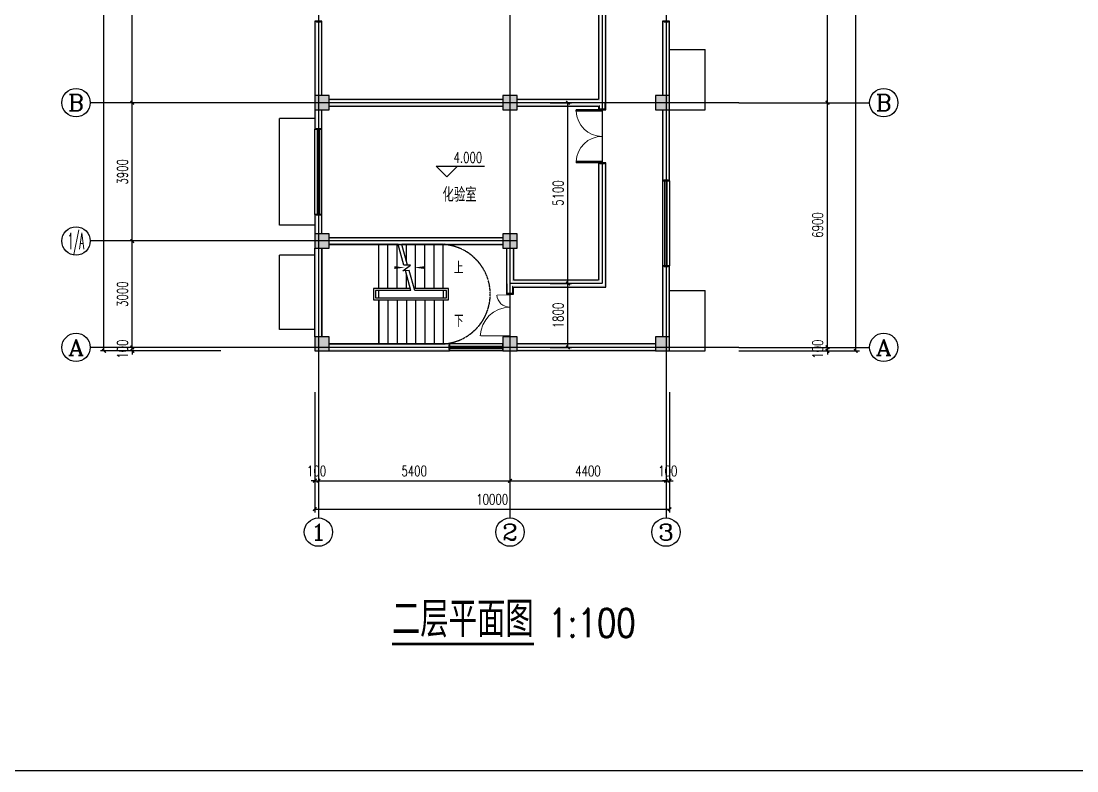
# Model space of a CAD drawing. Extents: x 5827 to 252697, y -546879 to 4066219.
# Drawn here: x 78261 to 108027, y 4023229 to 4044372 of the extents above; entities that cross this region are included whole.
import ezdxf
from ezdxf.enums import TextEntityAlignment as Align

# ---------------------------------------------------------------- set-up
doc = ezdxf.new("R2010")
doc.units = 0
doc.header["$MEASUREMENT"] = 0
doc.linetypes.add('DASH', pattern=[0.35, 0.25, -0.1])
doc.linetypes.add('DOTE', pattern=[2.42, 2, -0.2, 0.02, -0.2])
for name, color, linetype in [('AXIS', 3, 'Continuous'), ('AXIS_TEXT', 7, 'Continuous'), ('COLUMN', 9, 'Continuous'), ('DIM_ELEV', 3, 'Continuous'), ('DIM_SYMB', 3, 'Continuous'), ('DOTE', 1, 'DOTE'), ('PUB_DIM', 3, 'Continuous'), ('PUB_HATCH', 8, 'Continuous'), ('PUB_TEXT', 7, 'Continuous'), ('PUB_WALL', 9, 'Continuous'), ('STAIR', 2, 'Continuous'), ('WALL', 41, 'Continuous'), ('WINDOW', 4, 'Continuous')]:
    doc.layers.add(name, color=color, linetype=linetype)
doc.styles.add('_HZTXT', font='TXT', dxfattribs={"width": 0.8, "bigfont": 'HZTXT'})
doc.styles.add('_TCH_AXIS', font='COMPLEX', dxfattribs={"bigfont": 'GBCBIG'})
doc.styles.add('_TCH_DIM', font='SIMPLEX', dxfattribs={"bigfont": 'GBCBIG'})
doc.styles.add('_TCH_DIM_T3', font='SIMPLEX', dxfattribs={"width": 0.705882, "bigfont": 'GBCBIG'})
doc.styles.add('COMPLEX', font='COMPLEX')
doc.dimstyles.new('_TCH_ARCH&&100', dxfattribs={"dimtxt": 297.5, "dimasz": 100, "dimexe": 100, "dimexo": 0, "dimgap": 126.25, "dimtad": 1, "dimdec": 0, "dimzin": 0, "dimdsep": 46, "dimtxsty": '_TCH_DIM_T3', "dimblk": 'ARCHTICK', "dimcen": 0.09, "dimclrt": 7, "dimazin": 2, "dimtfac": 1, "dimtdec": 0, "dimtix": 1, "dimtmove": 2, "dimatfit": 3, "dimfxl": 0, "dimtolj": 1, "dimtzin": 0, "dimarcsym": 0})

# ---------------------------------------------------------------- blocks, each defined once
blk = doc.blocks.new('_ArchTick')
at = {"color": 0, "linetype": 'ByBlock', "const_width": 0.4}
blk.add_lwpolyline([(-0.5, -0.5), (0.5, 0.5)], dxfattribs=at)
blk = doc.blocks.new('*D74')
at = {"layer": 'Defpoints', "color": 0, "transparency": 16777216}
for p in [(93174, 4036972), (93678, 4036972), (93174, 4035172)]:
    blk.add_point(p, dxfattribs=at)
at = {"layer": 'PUB_DIM', "color": 0, "lineweight": -2, "transparency": 16777216}
for p, q in [((93174, 4036972), (93778, 4036972)), ((93678, 4035172), (93678, 4036972)), ((93174, 4035172), (93778, 4035172))]:
    blk.add_line(p, q, dxfattribs=at)
at = {"layer": 'PUB_DIM', "color": 0, "lineweight": -2, "transparency": 16777216, "xscale": 100, "yscale": 100, "zscale": 100}
for p, rotation in [((93678, 4036972), 90), ((93678, 4035172), 270)]:
    blk.add_blockref('_ArchTick', p, dxfattribs=dict(at, rotation=rotation))
at = {"layer": 'PUB_DIM', "color": 7, "transparency": 16777216, "insert": (93403, 4036072), "char_height": 297.5, "attachment_point": 5, "rotation": 90, "style": '_TCH_DIM_T3'}
blk.add_mtext('\\A1;1800', dxfattribs=at)
blk = doc.blocks.new('*D75')
at = {"layer": 'Defpoints', "color": 0, "transparency": 16777216}
for p in [(93174, 4042072), (93678, 4042072), (93174, 4036972)]:
    blk.add_point(p, dxfattribs=at)
at = {"layer": 'PUB_DIM', "color": 0, "lineweight": -2, "transparency": 16777216}
for p, q in [((93174, 4042072), (93778, 4042072)), ((93678, 4036972), (93678, 4042072)), ((93174, 4036972), (93778, 4036972))]:
    blk.add_line(p, q, dxfattribs=at)
at = {"layer": 'PUB_DIM', "color": 0, "lineweight": -2, "transparency": 16777216, "xscale": 100, "yscale": 100, "zscale": 100}
for p, rotation in [((93678, 4042072), 90), ((93678, 4036972), 270)]:
    blk.add_blockref('_ArchTick', p, dxfattribs=dict(at, rotation=rotation))
at = {"layer": 'PUB_DIM', "color": 7, "transparency": 16777216, "insert": (93403, 4039522), "char_height": 297.5, "attachment_point": 5, "rotation": 90, "style": '_TCH_DIM_T3'}
blk.add_mtext('\\A1;5100', dxfattribs=at)
blk = doc.blocks.new('*D82')
at = {"layer": 'AXIS', "color": 0, "lineweight": -2, "transparency": 16777216}
for p, q in [((83896, 4035172), (81296, 4035172)), ((83896, 4035072), (81296, 4035072)), ((81396, 4035172), (81396, 4035272)), ((81396, 4035072), (81396, 4035172)), ((81396, 4035072), (81396, 4034972))]:
    blk.add_line(p, q, dxfattribs=at)
at = {"layer": 'Defpoints', "color": 0, "transparency": 16777216}
for p in [(81396, 4035172), (83896, 4035172), (83896, 4035072)]:
    blk.add_point(p, dxfattribs=at)
at = {"layer": 'AXIS', "color": 0, "lineweight": -2, "transparency": 16777216, "xscale": 100, "yscale": 100, "zscale": 100}
for p, rotation in [((81396, 4035172), 270), ((81396, 4035072), 90)]:
    blk.add_blockref('_ArchTick', p, dxfattribs=dict(at, rotation=rotation))
at = {"layer": 'AXIS', "color": 7, "transparency": 16777216, "insert": (81121, 4035122), "char_height": 297.5, "attachment_point": 5, "rotation": 90, "style": '_TCH_DIM_T3'}
blk.add_mtext('\\A1;100', dxfattribs=at)
blk = doc.blocks.new('*D83')
at = {"layer": 'AXIS', "color": 0, "lineweight": -2, "transparency": 16777216}
for p, q in [((83896, 4038172), (81296, 4038172)), ((81396, 4035172), (81396, 4038172)), ((83896, 4035172), (81296, 4035172))]:
    blk.add_line(p, q, dxfattribs=at)
at = {"layer": 'Defpoints', "color": 0, "transparency": 16777216}
for p in [(81396, 4038172), (83896, 4038172), (83896, 4035172)]:
    blk.add_point(p, dxfattribs=at)
at = {"layer": 'AXIS', "color": 0, "lineweight": -2, "transparency": 16777216, "xscale": 100, "yscale": 100, "zscale": 100}
for p, rotation in [((81396, 4038172), 90), ((81396, 4035172), 270)]:
    blk.add_blockref('_ArchTick', p, dxfattribs=dict(at, rotation=rotation))
at = {"layer": 'AXIS', "color": 7, "transparency": 16777216, "insert": (81121, 4036672), "char_height": 297.5, "attachment_point": 5, "rotation": 90, "style": '_TCH_DIM_T3'}
blk.add_mtext('\\A1;3000', dxfattribs=at)
blk = doc.blocks.new('*D84')
at = {"layer": 'AXIS', "color": 0, "lineweight": -2, "transparency": 16777216}
for p, q in [((83896, 4042072), (81296, 4042072)), ((81396, 4038172), (81396, 4042072)), ((83896, 4038172), (81296, 4038172))]:
    blk.add_line(p, q, dxfattribs=at)
at = {"layer": 'Defpoints', "color": 0, "transparency": 16777216}
for p in [(81396, 4042072), (83896, 4042072), (83896, 4038172)]:
    blk.add_point(p, dxfattribs=at)
at = {"layer": 'AXIS', "color": 0, "lineweight": -2, "transparency": 16777216, "xscale": 100, "yscale": 100, "zscale": 100}
for p, rotation in [((81396, 4042072), 90), ((81396, 4038172), 270)]:
    blk.add_blockref('_ArchTick', p, dxfattribs=dict(at, rotation=rotation))
at = {"layer": 'AXIS', "color": 7, "transparency": 16777216, "insert": (81121, 4040122), "char_height": 297.5, "attachment_point": 5, "rotation": 90, "style": '_TCH_DIM_T3'}
blk.add_mtext('\\A1;3900', dxfattribs=at)
blk = doc.blocks.new('*D85')
at = {"layer": 'AXIS', "color": 0, "lineweight": -2, "transparency": 16777216}
for p, q in [((83896, 4049572), (81296, 4049572)), ((81396, 4042072), (81396, 4049572)), ((83896, 4042072), (81296, 4042072))]:
    blk.add_line(p, q, dxfattribs=at)
at = {"layer": 'Defpoints', "color": 0, "transparency": 16777216}
for p in [(81396, 4049572), (83896, 4049572), (83896, 4042072)]:
    blk.add_point(p, dxfattribs=at)
at = {"layer": 'AXIS', "color": 0, "lineweight": -2, "transparency": 16777216, "xscale": 100, "yscale": 100, "zscale": 100}
for p, rotation in [((81396, 4049572), 90), ((81396, 4042072), 270)]:
    blk.add_blockref('_ArchTick', p, dxfattribs=dict(at, rotation=rotation))
at = {"layer": 'AXIS', "color": 7, "transparency": 16777216, "insert": (81121, 4045822), "char_height": 297.5, "attachment_point": 5, "rotation": 90, "style": '_TCH_DIM_T3'}
blk.add_mtext('\\A1;7500', dxfattribs=at)
blk = doc.blocks.new('*D88')
at = {"layer": 'AXIS', "color": 0, "lineweight": -2, "transparency": 16777216}
for p, q in [((83896, 4056072), (80496, 4056072)), ((80596, 4035072), (80596, 4056072)), ((83896, 4035072), (80496, 4035072))]:
    blk.add_line(p, q, dxfattribs=at)
at = {"layer": 'Defpoints', "color": 0, "transparency": 16777216}
for p in [(80596, 4056072), (83896, 4056072), (83896, 4035072)]:
    blk.add_point(p, dxfattribs=at)
at = {"layer": 'AXIS', "color": 0, "lineweight": -2, "transparency": 16777216, "xscale": 100, "yscale": 100, "zscale": 100}
for p, rotation in [((80596, 4056072), 90), ((80596, 4035072), 270)]:
    blk.add_blockref('_ArchTick', p, dxfattribs=dict(at, rotation=rotation))
at = {"layer": 'AXIS', "color": 7, "transparency": 16777216, "insert": (80321, 4045572), "char_height": 297.5, "attachment_point": 5, "rotation": 90, "style": '_TCH_DIM_T3'}
blk.add_mtext('\\A1;21000', dxfattribs=at)
blk = doc.blocks.new('*D89')
at = {"layer": 'AXIS', "color": 0, "lineweight": -2, "transparency": 16777216}
for p, q in [((98495, 4035172), (101095, 4035172)), ((98495, 4035072), (101095, 4035072)), ((100995, 4035172), (100995, 4035272)), ((100995, 4035072), (100995, 4035172)), ((100995, 4035072), (100995, 4034972))]:
    blk.add_line(p, q, dxfattribs=at)
at = {"layer": 'Defpoints', "color": 0, "transparency": 16777216}
for p in [(98495, 4035172), (98495, 4035072), (100995, 4035172)]:
    blk.add_point(p, dxfattribs=at)
at = {"layer": 'AXIS', "color": 0, "lineweight": -2, "transparency": 16777216, "xscale": 100, "yscale": 100, "zscale": 100}
for p, rotation in [((100995, 4035172), 270), ((100995, 4035072), 90)]:
    blk.add_blockref('_ArchTick', p, dxfattribs=dict(at, rotation=rotation))
at = {"layer": 'AXIS', "color": 7, "transparency": 16777216, "insert": (100720, 4035122), "char_height": 297.5, "attachment_point": 5, "rotation": 90, "style": '_TCH_DIM_T3'}
blk.add_mtext('\\A1;100', dxfattribs=at)
blk = doc.blocks.new('*D90')
at = {"layer": 'AXIS', "color": 0, "lineweight": -2, "transparency": 16777216}
for p, q in [((98495, 4042072), (101095, 4042072)), ((100995, 4035172), (100995, 4042072)), ((98495, 4035172), (101095, 4035172))]:
    blk.add_line(p, q, dxfattribs=at)
at = {"layer": 'Defpoints', "color": 0, "transparency": 16777216}
for p in [(98495, 4042072), (100995, 4042072), (98495, 4035172)]:
    blk.add_point(p, dxfattribs=at)
at = {"layer": 'AXIS', "color": 0, "lineweight": -2, "transparency": 16777216, "xscale": 100, "yscale": 100, "zscale": 100}
for p, rotation in [((100995, 4042072), 90), ((100995, 4035172), 270)]:
    blk.add_blockref('_ArchTick', p, dxfattribs=dict(at, rotation=rotation))
at = {"layer": 'AXIS', "color": 7, "transparency": 16777216, "insert": (100720, 4038622), "char_height": 297.5, "attachment_point": 5, "rotation": 90, "style": '_TCH_DIM_T3'}
blk.add_mtext('\\A1;6900', dxfattribs=at)
blk = doc.blocks.new('*D91')
at = {"layer": 'AXIS', "color": 0, "lineweight": -2, "transparency": 16777216}
for p, q in [((98495, 4049572), (101095, 4049572)), ((100995, 4042072), (100995, 4049572)), ((98495, 4042072), (101095, 4042072))]:
    blk.add_line(p, q, dxfattribs=at)
at = {"layer": 'Defpoints', "color": 0, "transparency": 16777216}
for p in [(98495, 4049572), (100995, 4049572), (98495, 4042072)]:
    blk.add_point(p, dxfattribs=at)
at = {"layer": 'AXIS', "color": 0, "lineweight": -2, "transparency": 16777216, "xscale": 100, "yscale": 100, "zscale": 100}
for p, rotation in [((100995, 4049572), 90), ((100995, 4042072), 270)]:
    blk.add_blockref('_ArchTick', p, dxfattribs=dict(at, rotation=rotation))
at = {"layer": 'AXIS', "color": 7, "transparency": 16777216, "insert": (100720, 4045822), "char_height": 297.5, "attachment_point": 5, "rotation": 90, "style": '_TCH_DIM_T3'}
blk.add_mtext('\\A1;7500', dxfattribs=at)
blk = doc.blocks.new('*D94')
at = {"layer": 'AXIS', "color": 0, "lineweight": -2, "transparency": 16777216}
for p, q in [((98495, 4056072), (101895, 4056072)), ((101795, 4035072), (101795, 4056072)), ((98495, 4035072), (101895, 4035072))]:
    blk.add_line(p, q, dxfattribs=at)
at = {"layer": 'Defpoints', "color": 0, "transparency": 16777216}
for p in [(98495, 4056072), (101795, 4056072), (98495, 4035072)]:
    blk.add_point(p, dxfattribs=at)
at = {"layer": 'AXIS', "color": 0, "lineweight": -2, "transparency": 16777216, "xscale": 100, "yscale": 100, "zscale": 100}
for p, rotation in [((101795, 4056072), 90), ((101795, 4035072), 270)]:
    blk.add_blockref('_ArchTick', p, dxfattribs=dict(at, rotation=rotation))
at = {"layer": 'AXIS', "color": 7, "transparency": 16777216, "insert": (101520, 4045572), "char_height": 297.5, "attachment_point": 5, "rotation": 90, "style": '_TCH_DIM_T3'}
blk.add_mtext('\\A1;21000', dxfattribs=at)
blk = doc.blocks.new('*D95')
at = {"layer": 'AXIS', "color": 0, "lineweight": -2, "transparency": 16777216}
for p, q in [((86543, 4033911), (86543, 4031311)), ((86643, 4033911), (86643, 4031311)), ((86543, 4031411), (86443, 4031411)), ((86543, 4031411), (86643, 4031411)), ((86643, 4031411), (86743, 4031411))]:
    blk.add_line(p, q, dxfattribs=at)
at = {"layer": 'Defpoints', "color": 0, "transparency": 16777216}
for p in [(86543, 4033911), (86643, 4033911), (86643, 4031411)]:
    blk.add_point(p, dxfattribs=at)
at = {"layer": 'AXIS', "color": 0, "lineweight": -2, "transparency": 16777216, "xscale": 100, "yscale": 100, "zscale": 100}
blk.add_blockref('_ArchTick', (86543, 4031411), dxfattribs=at)
at = {"layer": 'AXIS', "color": 0, "lineweight": -2, "transparency": 16777216, "xscale": 100, "yscale": 100, "zscale": 100, "rotation": 180}
blk.add_blockref('_ArchTick', (86643, 4031411), dxfattribs=at)
at = {"layer": 'AXIS', "color": 7, "transparency": 16777216, "insert": (86593, 4031686), "char_height": 297.5, "attachment_point": 5, "style": '_TCH_DIM_T3'}
blk.add_mtext('\\A1;100', dxfattribs=at)
blk = doc.blocks.new('*D96')
at = {"layer": 'AXIS', "color": 0, "lineweight": -2, "transparency": 16777216}
for p, q in [((86643, 4033911), (86643, 4031311)), ((92043, 4033911), (92043, 4031311)), ((86643, 4031411), (92043, 4031411))]:
    blk.add_line(p, q, dxfattribs=at)
at = {"layer": 'Defpoints', "color": 0, "transparency": 16777216}
for p in [(86643, 4033911), (92043, 4033911), (92043, 4031411)]:
    blk.add_point(p, dxfattribs=at)
at = {"layer": 'AXIS', "color": 0, "lineweight": -2, "transparency": 16777216, "xscale": 100, "yscale": 100, "zscale": 100, "rotation": 180}
blk.add_blockref('_ArchTick', (86643, 4031411), dxfattribs=at)
at = {"layer": 'AXIS', "color": 0, "lineweight": -2, "transparency": 16777216, "xscale": 100, "yscale": 100, "zscale": 100}
blk.add_blockref('_ArchTick', (92043, 4031411), dxfattribs=at)
at = {"layer": 'AXIS', "color": 7, "transparency": 16777216, "insert": (89343, 4031686), "char_height": 297.5, "attachment_point": 5, "style": '_TCH_DIM_T3'}
blk.add_mtext('\\A1;5400', dxfattribs=at)
blk = doc.blocks.new('*D97')
at = {"layer": 'AXIS', "color": 0, "lineweight": -2, "transparency": 16777216}
for p, q in [((92043, 4033911), (92043, 4031311)), ((96443, 4033911), (96443, 4031311)), ((92043, 4031411), (96443, 4031411))]:
    blk.add_line(p, q, dxfattribs=at)
at = {"layer": 'Defpoints', "color": 0, "transparency": 16777216}
for p in [(92043, 4033911), (96443, 4033911), (96443, 4031411)]:
    blk.add_point(p, dxfattribs=at)
at = {"layer": 'AXIS', "color": 0, "lineweight": -2, "transparency": 16777216, "xscale": 100, "yscale": 100, "zscale": 100, "rotation": 180}
blk.add_blockref('_ArchTick', (92043, 4031411), dxfattribs=at)
at = {"layer": 'AXIS', "color": 0, "lineweight": -2, "transparency": 16777216, "xscale": 100, "yscale": 100, "zscale": 100}
blk.add_blockref('_ArchTick', (96443, 4031411), dxfattribs=at)
at = {"layer": 'AXIS', "color": 7, "transparency": 16777216, "insert": (94243, 4031686), "char_height": 297.5, "attachment_point": 5, "style": '_TCH_DIM_T3'}
blk.add_mtext('\\A1;4400', dxfattribs=at)
blk = doc.blocks.new('*D98')
at = {"layer": 'AXIS', "color": 0, "lineweight": -2, "transparency": 16777216}
for p, q in [((96443, 4033911), (96443, 4031311)), ((96543, 4033911), (96543, 4031311)), ((96443, 4031411), (96343, 4031411)), ((96443, 4031411), (96543, 4031411)), ((96543, 4031411), (96643, 4031411))]:
    blk.add_line(p, q, dxfattribs=at)
at = {"layer": 'Defpoints', "color": 0, "transparency": 16777216}
for p in [(96443, 4033911), (96543, 4033911), (96543, 4031411)]:
    blk.add_point(p, dxfattribs=at)
at = {"layer": 'AXIS', "color": 0, "lineweight": -2, "transparency": 16777216, "xscale": 100, "yscale": 100, "zscale": 100}
blk.add_blockref('_ArchTick', (96443, 4031411), dxfattribs=at)
at = {"layer": 'AXIS', "color": 0, "lineweight": -2, "transparency": 16777216, "xscale": 100, "yscale": 100, "zscale": 100, "rotation": 180}
blk.add_blockref('_ArchTick', (96543, 4031411), dxfattribs=at)
at = {"layer": 'AXIS', "color": 7, "transparency": 16777216, "insert": (96493, 4031686), "char_height": 297.5, "attachment_point": 5, "style": '_TCH_DIM_T3'}
blk.add_mtext('\\A1;100', dxfattribs=at)
blk = doc.blocks.new('*D99')
at = {"layer": 'AXIS', "color": 0, "lineweight": -2, "transparency": 16777216}
for p, q in [((86543, 4033911), (86543, 4030511)), ((96543, 4033911), (96543, 4030511)), ((86543, 4030611), (96543, 4030611))]:
    blk.add_line(p, q, dxfattribs=at)
at = {"layer": 'Defpoints', "color": 0, "transparency": 16777216}
for p in [(86543, 4033911), (96543, 4033911), (96543, 4030611)]:
    blk.add_point(p, dxfattribs=at)
at = {"layer": 'AXIS', "color": 0, "lineweight": -2, "transparency": 16777216, "xscale": 100, "yscale": 100, "zscale": 100, "rotation": 180}
blk.add_blockref('_ArchTick', (86543, 4030611), dxfattribs=at)
at = {"layer": 'AXIS', "color": 0, "lineweight": -2, "transparency": 16777216, "xscale": 100, "yscale": 100, "zscale": 100}
blk.add_blockref('_ArchTick', (96543, 4030611), dxfattribs=at)
at = {"layer": 'AXIS', "color": 7, "transparency": 16777216, "insert": (91543, 4030886), "char_height": 297.5, "attachment_point": 5, "style": '_TCH_DIM_T3'}
blk.add_mtext('\\A1;10000', dxfattribs=at)
blk = doc.blocks.new('_FZH')
blk.add_lwpolyline([(-0.5, -0.5), (0.5, -0.5), (0.5, 0.5), (-0.5, 0.5)], close=True)
at = {"layer": 'PUB_HATCH'}
blk.add_solid([(-0.5, -0.5), (0.5, -0.5), (-0.5, 0.5), (0.5, 0.5)], dxfattribs=at)
blk = doc.blocks.new('$DorLib2D$00000025')
at = {"const_width": 0.02}
for points in [[(0.481, -0.001), (0.481, 0.691)], [(-0.481, 0.001), (-0.481, 0.308)]]:
    blk.add_lwpolyline(points, dxfattribs=at)
at = {"lineweight": 13}
for centre, radius, start, end in [((0.505, -0.002), 0.699, 91.9397, 179.7238), ((-0.501, 0.003), 0.307, 359.7899, 85.7508)]:
    blk.add_arc(centre, radius, start, end, dxfattribs=at)
blk = doc.blocks.new('$WINLIB2D$00000001')
for p, q in [((-0.5, 0.5), (0.5, 0.5)), ((-0.5, 0.5), (-0.5, -0.5)), ((0.5, -0.5), (0.5, 0.5)), ((0.5, 0.167), (-0.5, 0.167)), ((0.5, -0.167), (-0.5, -0.167)), ((-0.5, -0.5), (0.5, -0.5))]:
    blk.add_line(p, q)
blk = doc.blocks.new('$DorLib2D$00000002')
for p, q in [((-0.5, 0), (-0.5, 0.4875)), ((-0.475, 0.4875), (-0.5, 0.4875)), ((-0.475, 0), (-0.475, 0.4875)), ((0.475, 0), (0.475, 0.4875)), ((0.475, 0.4875), (0.5, 0.4875)), ((0.5, 0), (0.5, 0.4875)), ((-0.5, 0), (-0.475, 0)), ((0.5, 0), (0.475, 0))]:
    blk.add_line(p, q)
at = {"lineweight": 13}
for centre, start, end in [((-0.4875, 0), 0, 88.53072), ((0.4875, 0), 91.46928, 180)]:
    blk.add_arc(centre, 0.4875, start, end, dxfattribs=at)
blk = doc.blocks.new('_AXISO')
blk.add_circle((0, 0), 0.5)
at = {"layer": 'AXIS_TEXT', "style": 'COMPLEX', "width": 1.041667}
blk.add_attdef('A', text='', height=0.56, dxfattribs=at).set_placement((-0.25, -0.28), (0.25, -0.28), align=Align.FIT)

msp = doc.modelspace()

# ---------------------------------------------------------------- hatches: boundary and pattern name
at = {"layer": 'PUB_WALL'}
for points in [[(94543.09, 4047872.016), (94543.09, 4042172.016), (94583.09, 4042132.016), (94583.09, 4047832.016)], [(94743.09, 4042072.016), (94743.09, 4047872.016), (94703.09, 4047832.016), (94703.09, 4042072.016)], [(86743.09, 4044372.016), (86543.09, 4044372.016), (86583.09, 4044332.016), (86703.09, 4044332.016)], [(86543.09, 4042272.016), (86583.09, 4042272.016), (86583.09, 4044332.016), (86543.09, 4044372.016)], [(86703.09, 4042272.016), (86743.09, 4042272.016), (86743.09, 4044372.016), (86703.09, 4044332.016)], [(96543.09, 4044372.016), (96343.09, 4044372.016), (96383.09, 4044332.016), (96503.09, 4044332.016)], [(96343.09, 4042272.016), (96383.09, 4042272.016), (96383.09, 4044332.016), (96343.09, 4044372.016)], [(96503.09, 4042272.016), (96543.09, 4042272.016), (96543.09, 4044372.016), (96503.09, 4044332.016)], [(86543.09, 4042272.016), (86543.09, 4041872.016), (86583.09, 4041912.016), (86583.09, 4042232.016)], [(86943.09, 4042272.016), (86543.09, 4042272.016), (86583.09, 4042232.016), (86903.09, 4042232.016)], [(86943.09, 4041872.016), (86943.09, 4042272.016), (86903.09, 4042232.016), (86903.09, 4041912.016)], [(91843.09, 4042132.016), (91843.09, 4042172.016), (86943.09, 4042172.016), (86943.09, 4042132.016)], [(91843.09, 4042272.016), (91843.09, 4041872.016), (91883.09, 4041912.016), (91883.09, 4042232.016)], [(92243.09, 4042272.016), (91843.09, 4042272.016), (91883.09, 4042232.016), (92203.09, 4042232.016)], [(92243.09, 4041872.016), (92243.09, 4042272.016), (92203.09, 4042232.016), (92203.09, 4041912.016)], [(92243.09, 4042172.016), (92243.09, 4042132.016), (94583.09, 4042132.016), (94543.09, 4042172.016)], [(96143.09, 4042272.016), (96143.09, 4041872.016), (96183.09, 4041912.016), (96183.09, 4042232.016)], [(96543.09, 4042272.016), (96143.09, 4042272.016), (96183.09, 4042232.016), (96503.09, 4042232.016)], [(96543.09, 4041872.016), (96543.09, 4042272.016), (96503.09, 4042232.016), (96503.09, 4041912.016)], [(86543.09, 4041872.016), (86943.09, 4041872.016), (86903.09, 4041912.016), (86583.09, 4041912.016)], [(86583.09, 4041872.016), (86543.09, 4041872.016), (86543.09, 4041322.016), (86583.09, 4041362.016)], [(86743.09, 4041872.016), (86703.09, 4041872.016), (86703.09, 4041362.016), (86743.09, 4041322.016)], [(91843.09, 4041972.016), (91843.09, 4042012.016), (86943.09, 4042012.016), (86943.09, 4041972.016)], [(91843.09, 4041872.016), (92243.09, 4041872.016), (92203.09, 4041912.016), (91883.09, 4041912.016)], [(92243.09, 4042012.016), (92243.09, 4041972.016), (94543.09, 4041972.016), (94583.09, 4042012.016)], [(94543.09, 4041972.016), (94543.09, 4041872.016), (94583.09, 4041912.016), (94583.09, 4042012.016)], [(94543.09, 4041872.016), (94743.09, 4041872.016), (94703.09, 4041912.016), (94583.09, 4041912.016)], [(94743.09, 4041872.016), (94743.09, 4042072.016), (94703.09, 4042072.016), (94703.09, 4041912.016)], [(96143.09, 4041872.016), (96543.09, 4041872.016), (96503.09, 4041912.016), (96183.09, 4041912.016)], [(96383.09, 4041872.016), (96343.09, 4041872.016), (96343.09, 4039872.016), (96383.09, 4039912.016)], [(96543.09, 4041872.016), (96503.09, 4041872.016), (96503.09, 4039912.016), (96543.09, 4039872.016)], [(86543.09, 4041322.016), (86743.09, 4041322.016), (86703.09, 4041362.016), (86583.09, 4041362.016)], [(94743.09, 4040372.016), (94543.09, 4040372.016), (94583.09, 4040332.016), (94703.09, 4040332.016)], [(94543.09, 4040372.016), (94543.09, 4037072.016), (94583.09, 4037032.016), (94583.09, 4040332.016)], [(94743.09, 4036872.016), (94743.09, 4040372.016), (94703.09, 4040332.016), (94703.09, 4036912.016)], [(96343.09, 4039872.016), (96543.09, 4039872.016), (96503.09, 4039912.016), (96383.09, 4039912.016)], [(86743.09, 4038922.016), (86543.09, 4038922.016), (86583.09, 4038882.016), (86703.09, 4038882.016)], [(86543.09, 4038372.016), (86583.09, 4038372.016), (86583.09, 4038882.016), (86543.09, 4038922.016)], [(86703.09, 4038372.016), (86743.09, 4038372.016), (86743.09, 4038922.016), (86703.09, 4038882.016)], [(86543.09, 4038372.016), (86543.09, 4037972.016), (86583.09, 4038012.016), (86583.09, 4038332.016)], [(86943.09, 4038372.016), (86543.09, 4038372.016), (86583.09, 4038332.016), (86903.09, 4038332.016)], [(86943.09, 4037972.016), (86943.09, 4038372.016), (86903.09, 4038332.016), (86903.09, 4038012.016)], [(91843.09, 4038372.016), (91843.09, 4037972.016), (91883.09, 4038012.016), (91883.09, 4038332.016)], [(92243.09, 4038372.016), (91843.09, 4038372.016), (91883.09, 4038332.016), (92203.09, 4038332.016)], [(92243.09, 4037972.016), (92243.09, 4038372.016), (92203.09, 4038332.016), (92203.09, 4038012.016)], [(86543.09, 4037972.016), (86943.09, 4037972.016), (86903.09, 4038012.016), (86583.09, 4038012.016)], [(91843.09, 4038232.016), (91843.09, 4038272.016), (86943.09, 4038272.016), (86943.09, 4038232.016)], [(91843.09, 4038072.016), (91843.09, 4038112.016), (86943.09, 4038112.016), (86943.09, 4038072.016)], [(91843.09, 4037972.016), (92243.09, 4037972.016), (92203.09, 4038012.016), (91883.09, 4038012.016)], [(86583.09, 4037972.016), (86543.09, 4037972.016), (86543.09, 4035472.016), (86583.09, 4035472.016)], [(86743.09, 4037972.016), (86703.09, 4037972.016), (86703.09, 4035472.016), (86743.09, 4035472.016)], [(91983.09, 4037972.016), (91943.09, 4037972.016), (91943.09, 4036972.016), (91983.09, 4036972.016)], [(92143.09, 4037972.016), (92103.09, 4037972.016), (92103.09, 4037032.016), (92143.09, 4037072.016)], [(96543.09, 4037472.016), (96343.09, 4037472.016), (96383.09, 4037432.016), (96503.09, 4037432.016)], [(96343.09, 4035472.016), (96383.09, 4035472.016), (96383.09, 4037432.016), (96343.09, 4037472.016)], [(96503.09, 4035472.016), (96543.09, 4035472.016), (96543.09, 4037472.016), (96503.09, 4037432.016)], [(91943.09, 4036972.016), (91943.09, 4036672.016), (91983.09, 4036712.016), (91983.09, 4036972.016)], [(92143.09, 4037072.016), (94543.09, 4037072.016), (94583.09, 4037032.016), (92103.09, 4037032.016)], [(92143.09, 4036872.016), (94743.09, 4036872.016), (94703.09, 4036912.016), (92103.09, 4036912.016)], [(92143.09, 4036672.016), (92143.09, 4036872.016), (92103.09, 4036912.016), (92103.09, 4036712.016)], [(91943.09, 4036672.016), (92143.09, 4036672.016), (92103.09, 4036712.016), (91983.09, 4036712.016)], [(86543.09, 4035472.016), (86543.09, 4035072.016), (86583.09, 4035112.016), (86583.09, 4035432.016)], [(86943.09, 4035472.016), (86543.09, 4035472.016), (86583.09, 4035432.016), (86903.09, 4035432.016)], [(86943.09, 4035072.016), (86943.09, 4035472.016), (86903.09, 4035432.016), (86903.09, 4035112.016)], [(91843.09, 4035472.016), (91843.09, 4035072.016), (91883.09, 4035112.016), (91883.09, 4035432.016)], [(92243.09, 4035472.016), (91843.09, 4035472.016), (91883.09, 4035432.016), (92203.09, 4035432.016)], [(92243.09, 4035072.016), (92243.09, 4035472.016), (92203.09, 4035432.016), (92203.09, 4035112.016)], [(96143.09, 4035472.016), (96143.09, 4035072.016), (96183.09, 4035112.016), (96183.09, 4035432.016)], [(96543.09, 4035472.016), (96143.09, 4035472.016), (96183.09, 4035432.016), (96503.09, 4035432.016)], [(96543.09, 4035072.016), (96543.09, 4035472.016), (96503.09, 4035432.016), (96503.09, 4035112.016)], [(86543.09, 4035072.016), (86943.09, 4035072.016), (86903.09, 4035112.016), (86583.09, 4035112.016)], [(86943.09, 4035272.016), (86943.09, 4035232.016), (90303.09, 4035232.016), (90343.09, 4035272.016)], [(86943.09, 4035112.016), (86943.09, 4035072.016), (90343.09, 4035072.016), (90303.09, 4035112.016)], [(90343.09, 4035072.016), (90343.09, 4035272.016), (90303.09, 4035232.016), (90303.09, 4035112.016)], [(91843.09, 4035072.016), (92243.09, 4035072.016), (92203.09, 4035112.016), (91883.09, 4035112.016)], [(92243.09, 4035272.016), (92243.09, 4035232.016), (96143.09, 4035232.016), (96143.09, 4035272.016)], [(92243.09, 4035112.016), (92243.09, 4035072.016), (96143.09, 4035072.016), (96143.09, 4035112.016)], [(96143.09, 4035072.016), (96543.09, 4035072.016), (96503.09, 4035112.016), (96183.09, 4035112.016)]]:
    msp.add_hatch(color=256, dxfattribs=at).paths.add_polyline_path(points)

# ---------------------------------------------------------------- linework, layer by layer
for p, q in [((96543.09, 4043572.016), (97543.09, 4043572.016)), ((97543.09, 4041872.016), (97543.09, 4043572.016)), ((96543.09, 4041872.016), (97543.09, 4041872.016)), ((85543.09, 4038622.016), (85543.09, 4041622.016)), ((86543.09, 4041622.016), (85543.09, 4041622.016)), ((86543.09, 4038622.016), (85543.09, 4038622.016)), ((85543.09, 4035672.016), (85543.09, 4037772.016)), ((86543.09, 4037772.016), (85543.09, 4037772.016)), ((96543.09, 4036772.016), (97543.09, 4036772.016)), ((97543.09, 4035072.016), (97543.09, 4036772.016)), ((86543.09, 4035672.016), (85543.09, 4035672.016)), ((96543.09, 4035072.016), (97543.09, 4035072.016))]:
    msp.add_line(p, q)
msp.add_lwpolyline([(39018.805, 4066219.231), (252696.661, 4066219.231), (252696.661, 4023229.388), (39018.805, 4023229.388)], close=True)
at = {"layer": 'AXIS'}
for p, q in [((83896.491, 4042072.016), (80210.284, 4042072.016)), ((98495.112, 4042072.016), (102181.319, 4042072.016)), ((83896.491, 4038172.016), (80210.284, 4038172.016)), ((83896.491, 4035172.016), (80210.284, 4035172.016)), ((98495.112, 4035172.016), (102181.319, 4035172.016)), ((86643.09, 4033910.932), (86643.09, 4030362.398)), ((92043.09, 4033910.932), (92043.09, 4030362.398)), ((96443.09, 4033910.932), (96443.09, 4030362.398))]:
    msp.add_line(p, q, dxfattribs=at)
at = {"layer": 'DIM_ELEV'}
for p, q in [((90265.159, 4039977.903), (89965.159, 4040277.903)), ((89965.159, 4040277.903), (91322.506, 4040277.903)), ((90265.159, 4039977.903), (90565.159, 4040277.903))]:
    msp.add_line(p, q, dxfattribs=at)
at = {"layer": 'DIM_SYMB'}
for points in [[(90346.63, 4035922.016, 0, 0, 0), (87393.09, 4035922.016, 0, 0, 0), (87393.09, 4037422.016, 0, 0, 0), (89080.403, 4037422.016, 0, 80, 0), (88780.403, 4037422.016, 0, 0, 0)], [(90346.63, 4037422.016, 0, 0, 0), (89340.403, 4037422.016, 0, 80, 0), (89640.403, 4037422.016, 0, 0, 0)]]:
    msp.add_lwpolyline(points, format="xyseb", dxfattribs=at)
at = {"layer": 'DIM_SYMB', "const_width": 70}
msp.add_lwpolyline([(88715.654, 4026806.874), (92720.378, 4026806.874)], dxfattribs=at)
at = {"layer": 'DOTE', "linetype": 'DOTE'}
for p, q in [((86643.09, 4057233.1), (86643.09, 4033910.932)), ((92043.09, 4057233.1), (92043.09, 4042072.016)), ((92043.09, 4057233.1), (92043.09, 4033910.932)), ((94643.09, 4057233.1), (94643.09, 4036972.016)), ((96443.09, 4057233.1), (96443.09, 4033910.932)), ((98495.112, 4042072.016), (83896.491, 4042072.016)), ((92243.09, 4038172.016), (83896.491, 4038172.016)), ((94643.09, 4036972.016), (92043.09, 4036972.016)), ((98495.112, 4035172.016), (83896.491, 4035172.016))]:
    msp.add_line(p, q, dxfattribs=at)
at = {"layer": 'PUB_HATCH', "linetype": 'DASH'}
msp.add_arc((90085.647, 4036672.016), 1401.894, 267.0210998, 87.0210998, dxfattribs=at)
at = {"layer": 'STAIR'}
for p, q in [((88343.09, 4038072.016), (86943.09, 4038072.016)), ((88889.167, 4038072.016), (88343.09, 4038072.016)), ((88343.09, 4036832.016), (88343.09, 4038072.016)), ((88343.09, 4036832.016), (88343.09, 4038072.016)), ((88603.09, 4036832.016), (88603.09, 4038072.016)), ((88863.09, 4036832.016), (88863.09, 4038072.016)), ((89052.487, 4037488.729), (88889.167, 4038072.016)), ((90163.09, 4038072.016), (88993.013, 4038072.016)), ((89156.009, 4037489.889), (88993.013, 4038072.016)), ((89123.09, 4037607.455), (89123.09, 4038072.016)), ((89383.09, 4036832.016), (89383.09, 4038072.016)), ((89643.09, 4036832.016), (89643.09, 4038072.016)), ((89903.09, 4036832.016), (89903.09, 4038072.016)), ((90163.09, 4036832.016), (90163.09, 4038072.016)), ((86743.09, 4037972.016), (86743.09, 4035472.016)), ((89020.653, 4037334.086), (89239.24, 4037490.822)), ((89239.24, 4037490.822), (89052.487, 4037488.729)), ((89199.073, 4037336.086), (89020.653, 4037334.086)), ((89253.167, 4036772.016), (89095.552, 4037334.926)), ((89123.09, 4036832.016), (89123.09, 4037236.577)), ((89357.013, 4036772.016), (89199.073, 4037336.086)), ((89236.367, 4036832.016), (88193.09, 4036832.016)), ((88193.09, 4036832.016), (88193.09, 4036512.016)), ((90313.09, 4036832.016), (89340.213, 4036832.016)), ((90313.09, 4036512.016), (90313.09, 4036832.016)), ((88193.09, 4036512.016), (90313.09, 4036512.016)), ((89253.167, 4036772.016), (88253.09, 4036772.016)), ((88253.09, 4036772.016), (88253.09, 4036572.016)), ((88253.09, 4036572.016), (90253.09, 4036572.016)), ((89253.167, 4036772.016), (88343.09, 4036772.016)), ((88343.09, 4036572.016), (88343.09, 4036772.016)), ((88343.09, 4036572.016), (90163.09, 4036572.016)), ((88343.09, 4036512.016), (88343.09, 4035272.016)), ((88343.09, 4035272.016), (88343.09, 4036512.016)), ((88603.09, 4036512.016), (88603.09, 4035272.016)), ((88863.09, 4036512.016), (88863.09, 4035272.016)), ((89123.09, 4036512.016), (89123.09, 4035272.016)), ((90163.09, 4036772.016), (89357.013, 4036772.016)), ((90253.09, 4036772.016), (89357.013, 4036772.016)), ((89383.09, 4036512.016), (89383.09, 4035272.016)), ((89643.09, 4036512.016), (89643.09, 4035272.016)), ((89903.09, 4036512.016), (89903.09, 4035272.016)), ((90163.09, 4036772.016), (90163.09, 4036572.016)), ((90163.09, 4036512.016), (90163.09, 4035272.016)), ((90253.09, 4036572.016), (90253.09, 4036772.016)), ((86943.09, 4035272.016), (88343.09, 4035272.016)), ((88343.09, 4035272.016), (90163.09, 4035272.016))]:
    msp.add_line(p, q, dxfattribs=at)
at = {"layer": 'WALL'}
for p, q in [((94543.09, 4047872.016), (94543.09, 4042172.016)), ((94743.09, 4042072.016), (94743.09, 4047872.016)), ((86743.09, 4044372.016), (86543.09, 4044372.016)), ((86543.09, 4044372.016), (86543.09, 4042272.016)), ((86743.09, 4042272.016), (86743.09, 4044372.016)), ((96543.09, 4044372.016), (96343.09, 4044372.016)), ((96343.09, 4044372.016), (96343.09, 4042272.016)), ((96543.09, 4042272.016), (96543.09, 4044372.016)), ((86943.09, 4042172.016), (91843.09, 4042172.016)), ((92243.09, 4042172.016), (94543.09, 4042172.016)), ((86543.09, 4041872.016), (86543.09, 4041322.016)), ((86743.09, 4041322.016), (86743.09, 4041872.016)), ((86943.09, 4041972.016), (91843.09, 4041972.016)), ((92243.09, 4041972.016), (94543.09, 4041972.016)), ((94543.09, 4041972.016), (94543.09, 4041872.016)), ((94543.09, 4041872.016), (94743.09, 4041872.016)), ((94743.09, 4041872.016), (94743.09, 4042072.016)), ((96343.09, 4041872.016), (96343.09, 4039872.016)), ((96543.09, 4039872.016), (96543.09, 4041872.016)), ((86543.09, 4041322.016), (86743.09, 4041322.016)), ((94743.09, 4040372.016), (94543.09, 4040372.016)), ((94543.09, 4040372.016), (94543.09, 4037072.016)), ((94743.09, 4036872.016), (94743.09, 4040372.016)), ((96343.09, 4039872.016), (96543.09, 4039872.016)), ((86743.09, 4038922.016), (86543.09, 4038922.016)), ((86543.09, 4038922.016), (86543.09, 4038372.016)), ((86743.09, 4038372.016), (86743.09, 4038922.016)), ((86943.09, 4038272.016), (91843.09, 4038272.016)), ((86943.09, 4038072.016), (91843.09, 4038072.016)), ((86543.09, 4035472.016), (86543.09, 4037972.016)), ((86743.09, 4035472.016), (86743.09, 4037972.016)), ((91943.09, 4037972.016), (91943.09, 4036972.016)), ((92143.09, 4037972.016), (92143.09, 4037072.016)), ((96543.09, 4037472.016), (96343.09, 4037472.016)), ((96343.09, 4037472.016), (96343.09, 4035472.016)), ((96543.09, 4035472.016), (96543.09, 4037472.016)), ((91943.09, 4036972.016), (91943.09, 4036672.016)), ((92143.09, 4037072.016), (94543.09, 4037072.016)), ((92143.09, 4036872.016), (94743.09, 4036872.016)), ((92143.09, 4036672.016), (92143.09, 4036872.016)), ((91943.09, 4036672.016), (92143.09, 4036672.016)), ((90343.09, 4035272.016), (86943.09, 4035272.016)), ((86943.09, 4035072.016), (90343.09, 4035072.016)), ((90343.09, 4035072.016), (90343.09, 4035272.016)), ((96143.09, 4035272.016), (92243.09, 4035272.016)), ((96143.09, 4035072.016), (92243.09, 4035072.016))]:
    msp.add_line(p, q, dxfattribs=at)

# ---------------------------------------------------------------- block references
at = {"layer": 'AXIS'}
ref = msp.add_blockref('_AXISO', (79810.284, 4042072.016), dxfattribs=dict(at, xscale=800, yscale=800, zscale=800))
ref.add_attrib('A', 'B', dxfattribs={"layer": 'AXIS_TEXT', "height": 452.548, "style": '_TCH_AXIS', "width": 1.235294}).set_placement((79584.01, 4041845.742), (80036.559, 4041845.742), align=Align.FIT)
ref = msp.add_blockref('_AXISO', (102581.319, 4042072.016), dxfattribs=dict(at, xscale=800, yscale=800, zscale=800))
ref.add_attrib('A', 'B', dxfattribs={"layer": 'AXIS_TEXT', "height": 452.548, "style": '_TCH_AXIS', "width": 1.235294}).set_placement((102355.045, 4041845.742), (102807.593, 4041845.742), align=Align.FIT)
ref = msp.add_blockref('_AXISO', (79810.284, 4038172.016), dxfattribs=dict(at, xscale=800, yscale=800, zscale=800))
ref.add_attrib('A', '1/A', dxfattribs={"layer": 'AXIS_TEXT', "height": 452.5483, "style": '_TCH_AXIS', "width": 0.381818}).set_placement((79584.01, 4037945.742), (80036.559, 4037945.742), align=Align.FIT)
ref = msp.add_blockref('_AXISO', (79810.284, 4035172.016), dxfattribs=dict(at, xscale=800, yscale=800, zscale=800))
ref.add_attrib('A', 'A', dxfattribs={"layer": 'AXIS_TEXT', "height": 452.548, "style": '_TCH_AXIS', "width": 1.166667}).set_placement((79584.01, 4034945.742), (80036.559, 4034945.742), align=Align.FIT)
ref = msp.add_blockref('_AXISO', (102581.319, 4035172.016), dxfattribs=dict(at, xscale=800, yscale=800, zscale=800))
ref.add_attrib('A', 'A', dxfattribs={"layer": 'AXIS_TEXT', "height": 452.548, "style": '_TCH_AXIS', "width": 1.166667}).set_placement((102355.045, 4034945.742), (102807.593, 4034945.742), align=Align.FIT)
ref = msp.add_blockref('_AXISO', (86643.09, 4029962.398), dxfattribs=dict(at, xscale=800, yscale=800, zscale=800))
ref.add_attrib('A', '1', dxfattribs={"layer": 'AXIS_TEXT', "height": 452.548, "style": '_TCH_AXIS', "width": 2.333333}).set_placement((86416.816, 4029736.124), (86869.364, 4029736.124), align=Align.FIT)
ref = msp.add_blockref('_AXISO', (92043.09, 4029962.398), dxfattribs=dict(at, xscale=800, yscale=800, zscale=800))
ref.add_attrib('A', '2', dxfattribs={"layer": 'AXIS_TEXT', "height": 452.548, "style": '_TCH_AXIS', "width": 1.5}).set_placement((91816.816, 4029736.124), (92269.364, 4029736.124), align=Align.FIT)
ref = msp.add_blockref('_AXISO', (96443.09, 4029962.398), dxfattribs=dict(at, xscale=800, yscale=800, zscale=800))
ref.add_attrib('A', '3', dxfattribs={"layer": 'AXIS_TEXT', "height": 452.548, "style": '_TCH_AXIS', "width": 1.5}).set_placement((96216.816, 4029736.124), (96669.364, 4029736.124), align=Align.FIT)
at = {"layer": 'COLUMN', "xscale": 400, "yscale": 400, "zscale": 400, "rotation": 270}
for p in [(86743.09, 4042072.016), (92043.09, 4042072.016), (96343.09, 4042072.016), (86743.09, 4038172.016), (92043.09, 4038172.016), (86743.09, 4035272.016), (92043.09, 4035272.016), (96343.09, 4035272.016)]:
    msp.add_blockref('_FZH', p, dxfattribs=at)
at = {"layer": 'WINDOW'}
for name, p, xscale, yscale, zscale, rotation in [('$DorLib2D$00000002', (94643.09, 4041122.016), 1500, 1500, 1500, 90.0000000000005), ('$WINLIB2D$00000001', (86643.09, 4040122.016), 2400, 200, 2400, 90.00000000000064), ('$WINLIB2D$00000001', (96443.09, 4038672.016), 2400, 200, 2400, 270), ('$DorLib2D$00000025', (92043.09, 4036072.016), 1200, -1200, 1200, 270), ('$WINLIB2D$00000001', (91093.09, 4035172.016), 1500, 200, 1500, 180)]:
    msp.add_blockref(name, p, dxfattribs=dict(at, xscale=xscale, yscale=yscale, zscale=zscale, rotation=rotation))

# ---------------------------------------------------------------- texts
at = {"layer": 'PUB_TEXT'}
for s, height, style, width, p in [('4.000', 297.5, '_TCH_DIM', 0.705882, (90452.506, 4040378.003)), ('化验室 ', 400, '_HZTXT', 0.8, (90142.647, 4039278.726)), ('二层平面图', 1000, '_HZTXT', 0.8, (88715.654, 4027002.021)), ('1:100', 800, '_HZTXT', 0.8, (93120.378, 4027002.021))]:
    msp.add_text(s, height=height, dxfattribs=dict(at, style=style, width=width)).set_placement(p)
at = {"layer": 'PUB_TEXT', "style": '_TCH_DIM'}
for s, p in [('上', (90465.501, 4037247.016)), ('下', (90465.501, 4035747.016))]:
    msp.add_text(s, height=337.589, dxfattribs=at).set_placement(p)

# ---------------------------------------------------------------- dimensions: what is measured, and where the dimension line sits
at = {"layer": 'AXIS'}
for p1, p2, distance, picture, middle in [((83896.491, 4035072.016), (83896.491, 4056072.016), 3300, '*D88', (80321.491, 4045572.016)), ((98495.112, 4035072.016), (98495.112, 4056072.016), -3300, '*D94', (101520.112, 4045572.016)), ((83896.491, 4042072.016), (83896.491, 4049572.016), 2500, '*D85', (81121.491, 4045822.016)), ((98495.112, 4042072.016), (98495.112, 4049572.016), -2500, '*D91', (100720.112, 4045822.016)), ((83896.491, 4038172.016), (83896.491, 4042072.016), 2500, '*D84', (81121.491, 4040122.016)), ((98495.112, 4035172.016), (98495.112, 4042072.016), -2500, '*D90', (100720.112, 4038622.016)), ((83896.491, 4035172.016), (83896.491, 4038172.016), 2500, '*D83', (81121.491, 4036672.016)), ((83896.491, 4035072.016), (83896.491, 4035172.016), 2500, '*D82', (81121.491, 4035122.016)), ((98495.112, 4035072.016), (98495.112, 4035172.016), -2500, '*D89', (100720.112, 4035122.016)), ((86543.09, 4033910.932), (86643.09, 4033910.932), -2500, '*D95', (86593.09, 4031685.932)), ((86543.09, 4033910.932), (96543.09, 4033910.932), -3300, '*D99', (91543.09, 4030885.932)), ((86643.09, 4033910.932), (92043.09, 4033910.932), -2500, '*D96', (89343.09, 4031685.932)), ((92043.09, 4033910.932), (96443.09, 4033910.932), -2500, '*D97', (94243.09, 4031685.932)), ((96443.09, 4033910.932), (96543.09, 4033910.932), -2500, '*D98', (96493.09, 4031685.932))]:
    dim = msp.add_aligned_dim(p1=p1, p2=p2, distance=distance, dimstyle='_TCH_ARCH&&100', dxfattribs=at)
    dim.commit()
    dim.dimension.update_dxf_attribs({"geometry": picture, "text_midpoint": middle})
at = {"layer": 'PUB_DIM'}
for p1, p2, picture, middle in [((93174.459, 4036972.016), (93174.459, 4042072.016), '*D75', (93402.719, 4039522.016)), ((93174.459, 4035172.016), (93174.459, 4036972.016), '*D74', (93402.719, 4036072.016))]:
    dim = msp.add_aligned_dim(p1=p1, p2=p2, distance=-503.26, dimstyle='_TCH_ARCH&&100', dxfattribs=at)
    dim.commit()
    dim.dimension.update_dxf_attribs({"geometry": picture, "text_midpoint": middle})

doc.saveas('drawing.dxf')
